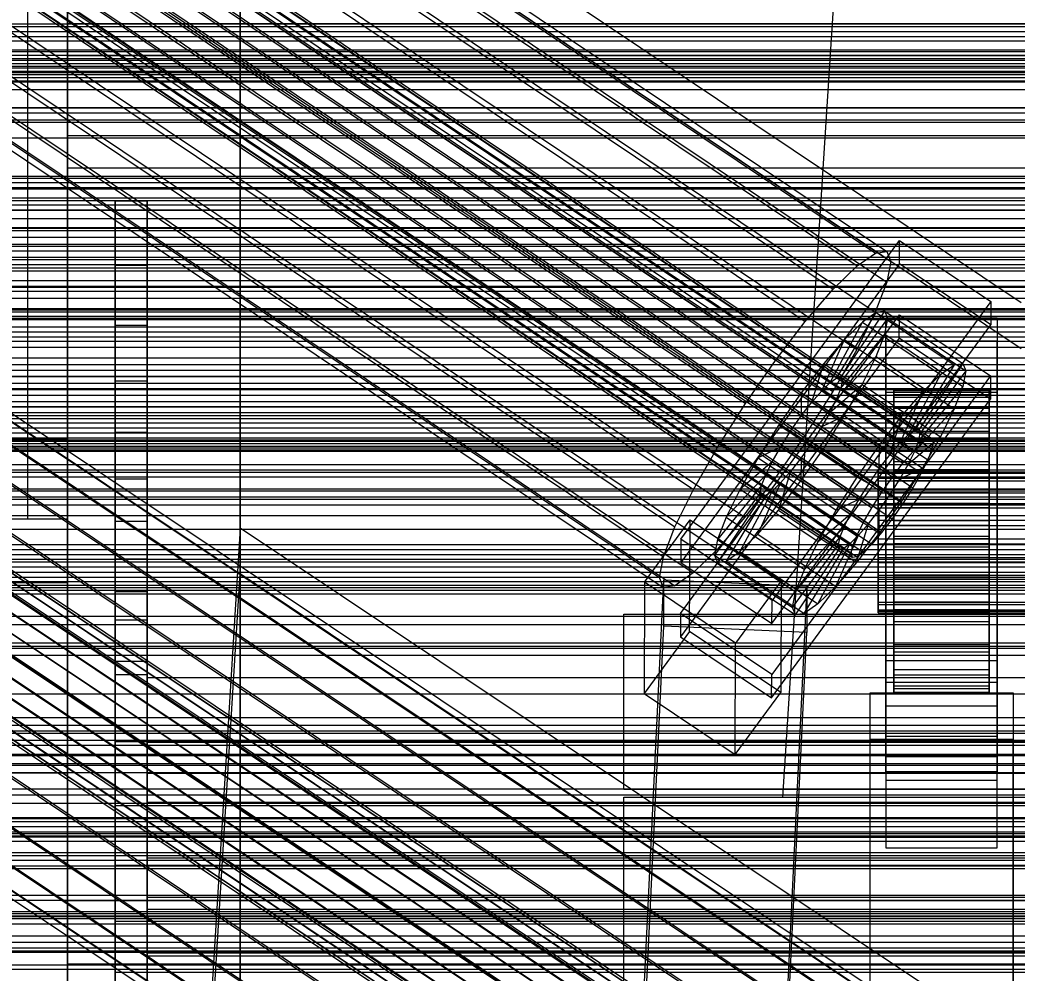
# Model space of a CAD drawing. Header units: millimetres. Extents: x -1970 to 59977, y -65068 to 6837.
# Drawn here: x -256 to -130.5, y -34907.1 to -34787.2 of the extents above; entities that cross this region are included whole.
import ezdxf

# ---------------------------------------------------------------- set-up
doc = ezdxf.new("R2010")
doc.units = ezdxf.units.MM
for name, color, linetype, lineweight in [('COTAS_O', 1, 'Continuous', 0), ('COTAS_P', 1, 'Continuous', 0), ('frontal_C01', 7, 'Continuous', 0), ('frontal_C02', 7, 'Continuous', 0), ('frontal_C03', 7, 'Continuous', 0), ('frontal_C05', 7, 'Continuous', 0), ('frontal_C05-C03', 7, 'Continuous', 0), ('frontal_mezcladora', 7, 'Continuous', 0), ('frontal_secador', 7, 'Continuous', 0)]:
    doc.layers.add(name, color=color, linetype=linetype, lineweight=lineweight)
doc.dimstyles.new('R19_100', dxfattribs={"dimtxt": 250, "dimasz": 150, "dimexe": 150, "dimexo": 80, "dimgap": 100, "dimtad": 1, "dimtih": 1, "dimtoh": 1, "dimdsep": 46, "dimcen": 0.09, "dimadec": 0, "dimazin": 0, "dimtfac": 1, "dimtdec": 4, "dimtofl": 0, "dimtmove": 0, "dimatfit": 3, "dimfxl": 1, "dimtolj": 1, "dimtzin": 0, "dimarcsym": 0})

# ---------------------------------------------------------------- blocks, each defined once
blk = doc.blocks.new('*D37')
at = {"layer": 'COTAS_P', "color": 0, "lineweight": -2, "transparency": 16777216}
for p, q in [((-1750, -35420), (-1750, -34450)), ((2600, -35420), (2600, -34450)), ((-1600, -34600), (2450, -34600))]:
    blk.add_line(p, q, dxfattribs=at)
at = {"layer": 'COTAS_P', "color": 0, "transparency": 16777216}
for points in [[(-1600, -34575), (-1600, -34625), (-1750, -34600)], [(2450, -34575), (2450, -34625), (2600, -34600)]]:
    blk.add_solid(points, dxfattribs=at)
at = {"layer": 'Defpoints', "color": 0, "transparency": 16777216}
for p in [(2600, -34600), (-1750, -35500), (2600, -35500)]:
    blk.add_point(p, dxfattribs=at)
blk = doc.blocks.new('*D42')
at = {"layer": 'COTAS_O', "color": 0, "lineweight": -2, "transparency": 16777216}
for p, q in [((-570, -33700), (200, -33700)), ((50, -34750), (50, -33850)), ((-570, -34900), (200, -34900))]:
    blk.add_line(p, q, dxfattribs=at)
at = {"layer": 'COTAS_O', "color": 0, "transparency": 16777216}
for points in [[(25, -33850), (75, -33850), (50, -33700)], [(25, -34750), (75, -34750), (50, -34900)]]:
    blk.add_solid(points, dxfattribs=at)
at = {"layer": 'Defpoints', "color": 0, "transparency": 16777216}
for p in [(-650, -33700), (50, -33700), (-650, -34900)]:
    blk.add_point(p, dxfattribs=at)
blk = doc.blocks.new('*D43')
at = {"layer": 'COTAS_O', "color": 0, "lineweight": -2, "transparency": 16777216}
for p, q in [((-650, -34820), (-650, -34050)), ((650, -34820), (650, -34050)), ((-500, -34200), (500, -34200))]:
    blk.add_line(p, q, dxfattribs=at)
at = {"layer": 'COTAS_O', "color": 0, "transparency": 16777216}
for points in [[(-500, -34175), (-500, -34225), (-650, -34200)], [(500, -34175), (500, -34225), (650, -34200)]]:
    blk.add_solid(points, dxfattribs=at)
at = {"layer": 'Defpoints', "color": 0, "transparency": 16777216}
for p in [(650, -34200), (-650, -34900), (650, -34900)]:
    blk.add_point(p, dxfattribs=at)

msp = doc.modelspace()

# ---------------------------------------------------------------- linework, layer by layer
at = {"layer": 'frontal_C01'}
for p, q in [((-250, -32681.31), (-250, -35586.788)), ((-250, -35591.549), (-250, -32686.07)), ((-228.298, -34554.454), (-228.298, -34851.15)), ((-228.298, -34856.869), (-228.298, -34560.172)), ((-332.629, -34787.342), (-148.32, -34910.34)), ((-331.181, -34787.227), (-146.872, -34910.225)), ((-330.692, -34788.553), (-146.383, -34911.551)), ((-334.938, -34788.889), (-150.629, -34911.887)), ((-355.53, -34791.077), (-141.731, -34933.755)), ((-355.017, -34791.036), (-141.218, -34933.714)), ((-356.348, -34791.625), (-142.549, -34934.303)), ((-354.844, -34791.506), (-141.045, -34934.184)), ((-337.95, -34791.764), (-153.641, -34914.762)), ((-331.197, -34791.229), (-146.887, -34914.227)), ((-357.415, -34792.644), (-143.617, -34935.322)), ((-355.022, -34792.454), (-141.224, -34935.132)), ((-358.659, -34794.063), (-144.861, -34936.741)), ((-355.541, -34793.816), (-141.742, -34936.494)), ((-146.196, -34938.465), (-359.995, -34795.787)), ((-356.363, -34795.499), (-142.565, -34938.177)), ((-341.461, -34795.771), (-157.152, -34918.769)), ((-332.659, -34795.073), (-148.35, -34918.071)), ((-361.332, -34797.698), (-147.533, -34940.375)), ((-357.434, -34797.389), (-143.635, -34940.066)), ((-362.578, -34799.665), (-148.779, -34942.342)), ((-358.68, -34799.356), (-144.881, -34942.033)), ((-334.981, -34799.823), (-150.672, -34922.821)), ((-160.922, -34923.633), (-345.231, -34800.635)), ((-363.648, -34801.554), (-149.85, -34944.232)), ((-360.017, -34801.266), (-146.218, -34943.944)), ((-364.471, -34803.237), (-150.672, -34945.915)), ((-361.352, -34802.99), (-147.554, -34945.668)), ((-364.989, -34804.599), (-151.191, -34947.277)), ((-362.596, -34804.409), (-148.798, -34947.087)), ((-365.168, -34805.547), (-151.369, -34948.225)), ((-364.995, -34806.017), (-151.196, -34948.695)), ((-364.482, -34805.976), (-150.683, -34948.654)), ((-363.664, -34805.428), (-149.865, -34948.106)), ((-349.002, -34806.027), (-164.693, -34929.025)), ((-338.003, -34805.155), (-153.694, -34928.153)), ((-311.15, -34807.113), (311.15, -34807.113)), ((-311.15, -34807.665), (311.15, -34807.665)), ((-311.15, -34808.289), (311.15, -34808.289)), ((-311.15, -34809.909), (311.15, -34809.909)), ((-341.52, -34810.706), (-157.211, -34933.704)), ((-311.15, -34811.115), (311.15, -34811.115)), ((-352.519, -34811.578), (-168.21, -34934.576)), ((-311.15, -34813.691), (311.15, -34813.691)), ((-345.291, -34816.098), (-160.982, -34939.096)), ((-311.15, -34815.396), (311.15, -34815.396)), ((-355.541, -34816.91), (-171.232, -34939.908)), ((-311.15, -34818.754), (311.15, -34818.754)), ((-349.061, -34820.962), (-164.752, -34943.961)), ((-311.15, -34820.842), (311.15, -34820.842)), ((-357.863, -34821.66), (-173.554, -34944.658)), ((-440, -34823.494), (440, -34823.494)), ((-440, -34823.69), (440, -34823.69)), ((-440, -34823.911), (440, -34823.911)), ((-440, -34824.485), (440, -34824.485)), ((-440, -34824.912), (440, -34824.912)), ((-352.572, -34824.969), (-168.263, -34947.967)), ((311.15, -34824.753), (-311.15, -34824.753)), ((-440, -34825.825), (440, -34825.825)), ((-359.326, -34825.504), (-175.016, -34948.502)), ((-440, -34826.429), (440, -34826.429)), ((-311.15, -34827.082), (311.15, -34827.082)), ((-440, -34827.619), (440, -34827.619)), ((-440, -34828.359), (440, -34828.359)), ((-359.83, -34828.18), (-175.521, -34951.179)), ((-355.584, -34827.844), (-171.275, -34950.842)), ((440, -34829.745), (-440, -34829.745)), ((-359.341, -34829.506), (-175.032, -34952.504)), ((-357.893, -34829.391), (-173.584, -34952.39)), ((-440, -34830.57), (440, -34830.57)), ((-440, -34832.057), (440, -34832.057)), ((-311.15, -34831.278), (311.15, -34831.278)), ((-440, -34832.911), (440, -34832.911)), ((-311.15, -34833.69), (311.15, -34833.69)), ((-440, -34834.398), (440, -34834.398)), ((-440, -34835.223), (440, -34835.223)), ((-440, -34836.609), (440, -34836.609)), ((-440, -34837.349), (440, -34837.349)), ((-440, -34838.539), (440, -34838.539)), ((-311.15, -34837.886), (311.15, -34837.886)), ((-440, -34839.143), (440, -34839.143)), ((-440, -34840.056), (440, -34840.056)), ((-440, -34840.483), (440, -34840.483)), ((-440, -34841.057), (440, -34841.057)), ((-440, -34841.278), (440, -34841.278)), ((-311.15, -34840.215), (311.15, -34840.215)), ((-440, -34841.474), (440, -34841.474)), ((-311.15, -34844.126), (311.15, -34844.126)), ((-311.15, -34846.214), (311.15, -34846.214)), ((-450, -34846.475), (450, -34846.475)), ((-311.15, -34849.572), (311.15, -34849.572)), ((-311.15, -34851.277), (311.15, -34851.277)), ((-228.298, -34851.15), (-250, -35207.289)), ((-130, -34916.749), (-228.298, -34851.15)), ((-228.298, -34851.15), (-228.298, -34856.869)), ((-311.15, -34853.853), (311.15, -34853.853)), ((-311.15, -34855.059), (311.15, -34855.059)), ((-311.15, -34856.679), (311.15, -34856.679)), ((-311.15, -34857.303), (311.15, -34857.303)), ((-250, -35213.008), (-228.298, -34856.869)), ((-228.298, -34856.869), (-130, -34922.468)), ((450, -34858.65), (-450, -34858.65)), ((-311.15, -34857.855), (311.15, -34857.855)), ((450, -34879.814), (-450, -34879.814)), ((-450, -34891.989), (450, -34891.989))]:
    msp.add_line(p, q, dxfattribs=at)
at = {"layer": 'frontal_C02'}
for p, q in [((-250, -32976.99), (-250, -35767.535)), ((-250, -35772.314), (-250, -32981.769)), ((-332.629, -34693.045), (-148.32, -34816.529)), ((-331.181, -34692.848), (-146.872, -34816.332)), ((-330.692, -34694.092), (-146.383, -34817.576)), ((-334.938, -34694.669), (-150.629, -34818.153)), ((-355.53, -34696.687), (-141.731, -34839.928)), ((-355.017, -34696.617), (-141.218, -34839.858)), ((-331.197, -34696.691), (-146.887, -34820.175)), ((-356.348, -34697.262), (-142.549, -34840.503)), ((-355.022, -34697.978), (-141.224, -34841.22)), ((-354.844, -34697.057), (-141.045, -34840.299)), ((-337.95, -34697.609), (-153.641, -34821.093)), ((-357.415, -34698.304), (-143.617, -34841.545)), ((-355.541, -34699.317), (-141.742, -34842.558)), ((-358.659, -34699.741), (-144.861, -34842.982)), ((-332.659, -34700.469), (-148.35, -34823.953)), ((-146.196, -34844.717), (-359.995, -34701.476)), ((-356.363, -34700.982), (-142.565, -34844.223)), ((-341.461, -34701.666), (-157.152, -34825.149)), ((-357.434, -34702.86), (-143.635, -34846.101)), ((-361.332, -34703.39), (-147.533, -34846.631)), ((-362.578, -34705.352), (-148.779, -34848.594)), ((-358.68, -34704.822), (-144.881, -34848.064)), ((-334.981, -34705.168), (-150.672, -34828.652)), ((-360.017, -34706.736), (-146.218, -34849.978)), ((-160.922, -34830.045), (-345.231, -34706.561)), ((-363.648, -34707.23), (-149.85, -34850.472)), ((-364.471, -34708.895), (-150.672, -34852.137)), ((-361.352, -34708.471), (-147.554, -34851.713)), ((-364.989, -34710.234), (-151.191, -34853.475)), ((-362.596, -34709.908), (-148.798, -34853.15)), ((-338.003, -34710.467), (-153.694, -34833.951)), ((-365.168, -34711.155), (-151.369, -34854.396)), ((-364.995, -34711.595), (-151.196, -34854.837)), ((-364.482, -34711.526), (-150.683, -34854.767)), ((-363.664, -34710.95), (-149.865, -34854.192)), ((-349.002, -34711.963), (-164.693, -34835.447)), ((-341.52, -34716.007), (-157.211, -34839.491)), ((-352.519, -34717.502), (-168.21, -34840.986)), ((-345.291, -34721.408), (-160.982, -34844.892)), ((-355.541, -34722.802), (-171.232, -34846.286)), ((-349.061, -34726.304), (-164.752, -34849.788)), ((-357.863, -34727.501), (-173.554, -34850.985)), ((-352.572, -34730.36), (-168.263, -34853.844)), ((-359.326, -34731.279), (-175.016, -34854.762)), ((-355.584, -34733.3), (-171.275, -34856.784)), ((-359.83, -34733.878), (-175.521, -34857.362)), ((-359.341, -34735.121), (-175.032, -34858.605)), ((-357.893, -34734.924), (-173.584, -34858.408)), ((-130, -34822.796), (-228.298, -34756.938)), ((-228.298, -34756.938), (-228.298, -35041.759)), ((-228.298, -35047.5), (-228.298, -34762.679)), ((-228.298, -34762.679), (-130, -34828.537)), ((430, -34793.253), (-430, -34793.253)), ((430, -34798.253), (-430, -34798.253)), ((-172.809, -34852.557), (-145.277, -34814.964)), ((-145.289, -34817.887), (-145.277, -34814.964)), ((-145.277, -34814.964), (-133.809, -34822.648)), ((-150.629, -34818.153), (-148.32, -34816.529)), ((-148.32, -34816.529), (-146.872, -34816.332)), ((-146.872, -34816.332), (-146.383, -34817.576)), ((-145.289, -34817.887), (-172.821, -34855.48)), ((-153.641, -34821.093), (-150.629, -34818.153)), ((-146.383, -34817.576), (-146.887, -34820.175)), ((-133.821, -34825.57), (-145.289, -34817.887)), ((-157.152, -34825.149), (-153.641, -34821.093)), ((-146.887, -34820.175), (-148.35, -34823.953)), ((-133.809, -34822.648), (-161.341, -34860.241)), ((-133.809, -34822.648), (-133.821, -34825.57)), ((-172.847, -34861.91), (-145.315, -34824.317)), ((-153.199, -34832.245), (-148.226, -34824.001)), ((-152.686, -34832.175), (-147.143, -34823.853)), ((-152.513, -34832.615), (-146.777, -34824.783)), ((-148.35, -34823.953), (-150.672, -34828.652)), ((-148.226, -34824.001), (-149.953, -34825.215)), ((-147.143, -34823.853), (-148.226, -34824.001)), ((-148.226, -34824.001), (-138.396, -34830.586)), ((-147.155, -34826.728), (-146.777, -34824.783)), ((-147.143, -34823.853), (-137.313, -34830.439)), ((-146.777, -34824.783), (-147.143, -34823.853)), ((-147, -34827.617), (-147, -34824.694)), ((-147, -34824.694), (-133, -34824.694)), ((-147, -34870.599), (-147, -34824.694)), ((-146.777, -34824.783), (-136.948, -34831.369)), ((-145.327, -34827.24), (-145.315, -34824.317)), ((-145.315, -34824.317), (-133.847, -34832)), ((-133, -34824.694), (-133, -34827.617)), ((-133, -34824.694), (-133, -34870.599)), ((-161.353, -34863.163), (-133.821, -34825.57)), ((-160.922, -34830.045), (-157.152, -34825.149)), ((-154.017, -34832.82), (-149.953, -34825.215)), ((-149.953, -34825.215), (-152.207, -34827.415)), ((-149.953, -34825.215), (-140.123, -34831.801)), ((-145.327, -34827.24), (-172.859, -34864.832)), ((-155.085, -34833.862), (-152.207, -34827.415)), ((-152.207, -34827.415), (-154.833, -34830.449)), ((-152.692, -34833.536), (-147.155, -34826.728)), ((-152.207, -34827.415), (-142.377, -34834)), ((-148.249, -34829.554), (-147.155, -34826.728)), ((-147.155, -34826.728), (-137.325, -34833.314)), ((-133.859, -34834.923), (-145.327, -34827.24)), ((-150.672, -34828.652), (-153.694, -34833.951)), ((-133, -34827.617), (-147, -34827.617)), ((-147, -34827.617), (-147, -34873.521)), ((-133, -34873.521), (-133, -34827.617)), ((-153.21, -34834.875), (-148.249, -34829.554)), ((-149.985, -34833.068), (-148.249, -34829.554)), ((-148.249, -34829.554), (-138.419, -34836.139)), ((-164.693, -34835.447), (-160.922, -34830.045)), ((-154.833, -34830.449), (-157.653, -34834.111)), ((-156.329, -34835.299), (-154.833, -34830.449)), ((-154.833, -34830.449), (-145.003, -34837.035)), ((-138.396, -34830.586), (-143.369, -34838.83)), ((-137.313, -34830.439), (-142.856, -34838.761)), ((-140.123, -34831.801), (-138.396, -34830.586)), ((-138.396, -34830.586), (-137.313, -34830.439)), ((-137.313, -34830.439), (-136.948, -34831.369)), ((-133.847, -34832), (-161.379, -34869.593)), ((-154.017, -34832.82), (-153.199, -34832.245)), ((-153.199, -34832.245), (-152.686, -34832.175)), ((-143.369, -34838.83), (-153.199, -34832.245)), ((-142.856, -34838.761), (-152.686, -34832.175)), ((-152.686, -34832.175), (-152.513, -34832.615)), ((-140.123, -34831.801), (-144.188, -34839.406)), ((-136.948, -34831.369), (-142.683, -34839.201)), ((-142.377, -34834), (-140.123, -34831.801)), ((-136.948, -34831.369), (-137.325, -34833.314)), ((-133.847, -34832), (-133.859, -34834.923)), ((-155.085, -34833.862), (-154.017, -34832.82)), ((-154.033, -34836.54), (-149.985, -34833.068)), ((-144.188, -34839.406), (-154.017, -34832.82)), ((-152.692, -34833.536), (-153.21, -34834.875)), ((-152.513, -34832.615), (-152.692, -34833.536)), ((-142.862, -34840.122), (-152.692, -34833.536)), ((-142.683, -34839.201), (-152.513, -34832.615)), ((-152.246, -34837.033), (-149.985, -34833.068)), ((-149.985, -34833.068), (-140.156, -34839.654)), ((-137.325, -34833.314), (-142.862, -34840.122)), ((-137.325, -34833.314), (-138.419, -34836.139)), ((-161.391, -34872.516), (-133.859, -34834.923)), ((-157.653, -34834.111), (-160.474, -34838.152)), ((-157.653, -34834.111), (-157.665, -34837.034)), ((-147.823, -34840.697), (-157.653, -34834.111)), ((-153.694, -34833.951), (-157.211, -34839.491)), ((-156.329, -34835.299), (-155.085, -34833.862)), ((-145.255, -34840.448), (-155.085, -34833.862)), ((-153.21, -34834.875), (-154.033, -34836.54)), ((-143.38, -34841.461), (-153.21, -34834.875)), ((-147, -34836.97), (-147, -34834.047)), ((-147, -34834.047), (-133, -34834.047)), ((-147, -34879.951), (-147, -34834.047)), ((-146, -34843.833), (-146, -34833.839)), ((-146, -34833.839), (-146, -34834.315)), ((-146, -34833.839), (-134, -34833.839)), ((-146, -34834.657), (-146, -34833.839)), ((-146, -34844.059), (-146, -34834.315)), ((-146, -34834.315), (-146, -34836.053)), ((-146, -34834.315), (-134, -34834.315)), ((-146, -34844.221), (-146, -34834.657)), ((-146, -34834.657), (-134, -34834.657)), ((-146, -34836.714), (-146, -34834.657)), ((-142.377, -34834), (-145.255, -34840.448)), ((-145.003, -34837.035), (-142.377, -34834)), ((-134, -34834.315), (-134, -34833.839)), ((-134, -34833.839), (-134, -34843.833)), ((-134, -34833.839), (-134, -34834.657)), ((-134, -34836.053), (-134, -34834.315)), ((-134, -34834.315), (-134, -34844.059)), ((-134, -34834.657), (-134, -34844.221)), ((-134, -34834.657), (-134, -34836.714)), ((-133, -34834.047), (-133, -34836.97)), ((-133, -34834.047), (-133, -34879.951)), ((-168.21, -34840.986), (-164.693, -34835.447)), ((-157.665, -34837.034), (-156.329, -34835.299)), ((-146.499, -34841.885), (-156.329, -34835.299)), ((-146, -34844.882), (-146, -34836.053)), ((-146, -34836.053), (-146, -34838.933)), ((-146, -34836.053), (-134, -34836.053)), ((-138.419, -34836.139), (-143.38, -34841.461)), ((-138.419, -34836.139), (-140.156, -34839.654)), ((-134, -34838.933), (-134, -34836.053)), ((-134, -34836.053), (-134, -34844.882)), ((-159.001, -34838.948), (-157.665, -34837.034)), ((-157.665, -34837.034), (-147.835, -34843.619)), ((-154.033, -34836.54), (-155.103, -34838.418)), ((-155.103, -34838.418), (-152.246, -34837.033)), ((-154.877, -34841.176), (-152.246, -34837.033)), ((-144.203, -34843.126), (-154.033, -34836.54)), ((-152.246, -34837.033), (-142.416, -34843.619)), ((-147.823, -34840.697), (-145.003, -34837.035)), ((-133, -34836.97), (-147, -34836.97)), ((-147, -34836.97), (-147, -34882.874)), ((-145.003, -34837.035), (-146.499, -34841.885)), ((-146, -34845.195), (-146, -34836.714)), ((-146, -34836.714), (-134, -34836.714)), ((-146, -34839.868), (-146, -34836.714)), ((-134, -34836.714), (-134, -34845.195)), ((-134, -34836.714), (-134, -34839.868)), ((-133, -34882.874), (-133, -34836.97)), ((-160.474, -34838.152), (-163.105, -34842.295)), ((-159.001, -34838.948), (-160.474, -34838.152)), ((-160.474, -34838.152), (-150.644, -34844.737)), ((-155.103, -34838.418), (-156.35, -34840.38)), ((-145.274, -34845.003), (-155.103, -34838.418)), ((-142.856, -34838.761), (-143.369, -34838.83)), ((-142.683, -34839.201), (-142.856, -34838.761)), ((-157.211, -34839.491), (-160.982, -34844.892)), ((-160.247, -34840.91), (-159.001, -34838.948)), ((-149.171, -34845.533), (-159.001, -34838.948)), ((-146, -34846.246), (-146, -34838.933)), ((-146, -34838.933), (-146, -34842.761)), ((-146, -34838.933), (-134, -34838.933)), ((-146, -34846.689), (-146, -34839.868)), ((-146, -34839.868), (-134, -34839.868)), ((-146, -34843.906), (-146, -34839.868)), ((-144.188, -34839.406), (-145.255, -34840.448)), ((-140.156, -34839.654), (-144.203, -34843.126)), ((-143.369, -34838.83), (-144.188, -34839.406)), ((-142.862, -34840.122), (-142.683, -34839.201)), ((-142.549, -34840.503), (-141.731, -34839.928)), ((-140.156, -34839.654), (-142.416, -34843.619)), ((-141.731, -34839.928), (-141.218, -34839.858)), ((-141.218, -34839.858), (-141.045, -34840.299)), ((-134, -34842.761), (-134, -34838.933)), ((-134, -34838.933), (-134, -34846.246)), ((-134, -34839.868), (-134, -34846.689)), ((-134, -34839.868), (-134, -34843.906)), ((-171.232, -34846.286), (-168.21, -34840.986)), ((-160.247, -34840.91), (-163.105, -34842.295)), ((-161.318, -34842.788), (-160.247, -34840.91)), ((-150.417, -34847.496), (-160.247, -34840.91)), ((-157.698, -34845.217), (-154.877, -34841.176)), ((-156.35, -34840.38), (-157.686, -34842.294)), ((-156.35, -34840.38), (-154.877, -34841.176)), ((-146.52, -34846.966), (-156.35, -34840.38)), ((-154.877, -34841.176), (-145.047, -34847.762)), ((-150.644, -34844.737), (-147.823, -34840.697)), ((-147.835, -34843.619), (-147.823, -34840.697)), ((-145.255, -34840.448), (-146.499, -34841.885)), ((-143.617, -34841.545), (-142.549, -34840.503)), ((-143.38, -34841.461), (-142.862, -34840.122)), ((-141.224, -34841.22), (-141.742, -34842.558)), ((-141.045, -34840.299), (-141.224, -34841.22)), ((-163.105, -34842.295), (-165.365, -34846.26)), ((-163.105, -34842.295), (-153.275, -34848.881)), ((-157.686, -34842.294), (-159.022, -34844.029)), ((-157.686, -34842.294), (-157.698, -34845.217)), ((-147.856, -34848.88), (-157.686, -34842.294)), ((-146.499, -34841.885), (-147.835, -34843.619)), ((-144.861, -34842.982), (-143.617, -34841.545)), ((-144.203, -34843.126), (-143.38, -34841.461)), ((-141.742, -34842.558), (-142.565, -34844.223)), ((-161.318, -34842.788), (-165.365, -34846.26)), ((-162.14, -34844.453), (-161.318, -34842.788)), ((-151.488, -34849.374), (-161.318, -34842.788)), ((-147.835, -34843.619), (-149.171, -34845.533)), ((-146.196, -34844.717), (-144.861, -34842.982)), ((-146, -34848.059), (-146, -34842.761)), ((-146, -34842.761), (-146, -34847.275)), ((-146, -34842.761), (-134, -34842.761)), ((-145.274, -34845.003), (-144.203, -34843.126)), ((-142.416, -34843.619), (-145.274, -34845.003)), ((-142.416, -34843.619), (-145.047, -34847.762)), ((-134, -34847.275), (-134, -34842.761)), ((-134, -34842.761), (-134, -34848.059)), ((-162.14, -34844.453), (-167.102, -34849.774)), ((-160.982, -34844.892), (-164.752, -34849.788)), ((-162.659, -34845.792), (-162.14, -34844.453)), ((-152.311, -34851.039), (-162.14, -34844.453)), ((-159.022, -34844.029), (-160.518, -34848.879)), ((-159.022, -34844.029), (-160.266, -34845.466)), ((-149.192, -34850.615), (-159.022, -34844.029)), ((-153.275, -34848.881), (-150.644, -34844.737)), ((-150.644, -34844.737), (-149.171, -34845.533)), ((-148, -34844.221), (-148, -34843.833)), ((-148, -34843.833), (-148, -34844.059)), ((-148, -34843.833), (148, -34843.833)), ((-148, -34844.059), (-148, -34844.882)), ((-148, -34844.059), (148, -34844.059)), ((-148, -34845.195), (-148, -34844.221)), ((-148, -34844.221), (148, -34844.221)), ((-148, -34844.882), (-148, -34846.246)), ((-148, -34844.882), (148, -34844.882)), ((-147.533, -34846.631), (-146.196, -34844.717)), ((-146.52, -34846.966), (-145.274, -34845.003)), ((-146, -34844.059), (-146, -34843.833)), ((-134, -34843.833), (-146, -34843.833)), ((-146, -34843.833), (-146, -34844.221)), ((-146, -34848.602), (-146, -34843.906)), ((-146, -34843.906), (-134, -34843.906)), ((-146, -34848.552), (-146, -34843.906)), ((-146, -34844.882), (-146, -34844.059)), ((-134, -34844.059), (-146, -34844.059)), ((-134, -34844.221), (-146, -34844.221)), ((-146, -34844.221), (-146, -34845.195)), ((-146, -34846.246), (-146, -34844.882)), ((-134, -34844.882), (-146, -34844.882)), ((-142.565, -34844.223), (-143.635, -34846.101)), ((-134, -34843.833), (-134, -34844.059)), ((-134, -34844.221), (-134, -34843.833)), ((-134, -34843.906), (-134, -34848.602)), ((-134, -34843.906), (-134, -34848.552)), ((-134, -34844.059), (-134, -34844.882)), ((-134, -34845.195), (-134, -34844.221)), ((-134, -34844.882), (-134, -34846.246)), ((-173.554, -34850.985), (-171.232, -34846.286)), ((-162.659, -34845.792), (-168.196, -34852.6)), ((-165.365, -34846.26), (-167.102, -34849.774)), ((-165.365, -34846.26), (-155.535, -34852.845)), ((-160.266, -34845.466), (-163.144, -34851.913)), ((-162.837, -34846.713), (-162.659, -34845.792)), ((-152.829, -34852.378), (-162.659, -34845.792)), ((-160.266, -34845.466), (-161.333, -34846.508)), ((-160.518, -34848.879), (-157.698, -34845.217)), ((-150.436, -34852.052), (-160.266, -34845.466)), ((-157.698, -34845.217), (-147.868, -34851.803)), ((-149.171, -34845.533), (-150.417, -34847.496)), ((-148, -34846.689), (-148, -34845.195)), ((-148, -34845.195), (148, -34845.195)), ((-148, -34846.246), (-148, -34848.059)), ((-148, -34846.246), (148, -34846.246)), ((-134, -34845.195), (-146, -34845.195)), ((-146, -34845.195), (-146, -34846.689)), ((-146, -34848.059), (-146, -34846.246)), ((-134, -34846.246), (-146, -34846.246)), ((-143.635, -34846.101), (-144.881, -34848.064)), ((-134, -34846.689), (-134, -34845.195)), ((-134, -34846.246), (-134, -34848.059)), ((-162.837, -34846.713), (-168.573, -34854.545)), ((-162.664, -34847.153), (-168.208, -34855.475)), ((-162.151, -34847.084), (-167.125, -34855.327)), ((-161.333, -34846.508), (-165.397, -34854.113)), ((-162.664, -34847.153), (-162.837, -34846.713)), ((-153.008, -34853.299), (-162.837, -34846.713)), ((-162.151, -34847.084), (-162.664, -34847.153)), ((-152.835, -34853.739), (-162.664, -34847.153)), ((-161.333, -34846.508), (-162.151, -34847.084)), ((-152.321, -34853.669), (-162.151, -34847.084)), ((-151.503, -34853.094), (-161.333, -34846.508)), ((-153.275, -34848.881), (-150.417, -34847.496)), ((-150.417, -34847.496), (-151.488, -34849.374)), ((-148.779, -34848.594), (-147.533, -34846.631)), ((-148, -34848.602), (-148, -34846.689)), ((-148, -34846.689), (148, -34846.689)), ((-147.856, -34848.88), (-146.52, -34846.966)), ((-145.047, -34847.762), (-146.52, -34846.966)), ((-134, -34846.689), (-146, -34846.689)), ((-146, -34846.689), (-146, -34848.602)), ((-146, -34847.275), (-146, -34850.197)), ((-134, -34847.275), (-146, -34847.275)), ((-146, -34847.275), (-146, -34852.167)), ((-134, -34848.602), (-134, -34846.689)), ((-134, -34850.197), (-134, -34847.275)), ((-134, -34852.167), (-134, -34847.275)), ((430, -34848.253), (-430, -34848.253)), ((-149.85, -34850.472), (-148.779, -34848.594)), ((-148, -34848.059), (-148, -34850.197)), ((-148, -34848.059), (148, -34848.059)), ((-148, -34850.802), (-148, -34848.602)), ((-148, -34848.602), (148, -34848.602)), ((-145.047, -34847.762), (-147.868, -34851.803)), ((-144.881, -34848.064), (-146.218, -34849.978)), ((-146, -34850.197), (-146, -34848.059)), ((-134, -34848.059), (-146, -34848.059)), ((-146, -34850.802), (-146, -34848.552)), ((-146, -34848.552), (-134, -34848.552)), ((-146, -34853.489), (-146, -34848.552)), ((-134, -34848.602), (-146, -34848.602)), ((-146, -34848.602), (-146, -34850.802)), ((-134, -34848.059), (-134, -34850.197)), ((-134, -34848.552), (-134, -34850.802)), ((-134, -34848.552), (-134, -34853.489)), ((-134, -34850.802), (-134, -34848.602)), ((-164.752, -34849.788), (-168.263, -34853.844)), ((-167.102, -34849.774), (-168.196, -34852.6)), ((-167.102, -34849.774), (-157.272, -34856.36)), ((-163.144, -34851.913), (-160.518, -34848.879)), ((-160.518, -34848.879), (-150.688, -34855.465)), ((-155.535, -34852.845), (-153.275, -34848.881)), ((-155.535, -34852.845), (-151.488, -34849.374)), ((-151.488, -34849.374), (-152.311, -34851.039)), ((-149.192, -34850.615), (-147.856, -34848.88)), ((-147.868, -34851.803), (-147.856, -34848.88)), ((-146.218, -34849.978), (-147.554, -34851.713)), ((-177.394, -34857.946), (-171.658, -34850.114)), ((-175.016, -34854.762), (-173.554, -34850.985)), ((-171.715, -34864.143), (-171.658, -34850.114)), ((-171.658, -34850.114), (-160.19, -34857.798)), ((-157.272, -34856.36), (-152.311, -34851.039)), ((-152.311, -34851.039), (-152.829, -34852.378)), ((-150.688, -34855.465), (-149.192, -34850.615)), ((-150.672, -34852.137), (-149.85, -34850.472)), ((-150.436, -34852.052), (-149.192, -34850.615)), ((-148, -34850.197), (-148, -34852.515)), ((148, -34850.197), (-148, -34850.197)), ((-148, -34853.141), (-148, -34850.802)), ((-148, -34850.802), (148, -34850.802)), ((-146, -34850.197), (-134, -34850.197)), ((-146, -34852.515), (-146, -34850.197)), ((-134, -34850.802), (-146, -34850.802)), ((-146, -34850.802), (-146, -34853.141)), ((-134, -34850.197), (-134, -34852.515)), ((-134, -34853.141), (-134, -34850.802)), ((-172.809, -34852.557), (-172.821, -34855.48)), ((-161.341, -34860.241), (-172.809, -34852.557)), ((-168.196, -34852.6), (-168.573, -34854.545)), ((-168.196, -34852.6), (-158.366, -34859.186)), ((-165.397, -34854.113), (-163.144, -34851.913)), ((-163.144, -34851.913), (-153.314, -34858.499)), ((-158.366, -34859.186), (-152.829, -34852.378)), ((-153.314, -34858.499), (-150.436, -34852.052)), ((-152.829, -34852.378), (-153.008, -34853.299)), ((-151.503, -34853.094), (-150.436, -34852.052)), ((-151.191, -34853.475), (-150.672, -34852.137)), ((-147.868, -34851.803), (-150.688, -34855.465)), ((-147.554, -34851.713), (-148.798, -34853.15)), ((-148, -34852.515), (-148, -34854.853)), ((-148, -34852.515), (148, -34852.515)), ((-146, -34852.515), (-146, -34852.167)), ((-146, -34852.167), (-146, -34857.104)), ((-146, -34852.167), (-134, -34852.167)), ((-146, -34854.853), (-146, -34852.515)), ((-134, -34852.515), (-146, -34852.515)), ((-134, -34857.104), (-134, -34852.167)), ((-134, -34852.167), (-134, -34852.515)), ((-134, -34852.515), (-134, -34854.853)), ((430, -34853.253), (-430, -34853.253)), ((-168.263, -34853.844), (-171.275, -34856.784)), ((-158.743, -34861.13), (-153.008, -34853.299)), ((-158.378, -34862.061), (-152.835, -34853.739)), ((-157.295, -34861.913), (-152.321, -34853.669)), ((-157.272, -34856.36), (-155.535, -34852.845)), ((-155.567, -34860.699), (-151.503, -34853.094)), ((-153.008, -34853.299), (-152.835, -34853.739)), ((-152.835, -34853.739), (-152.321, -34853.669)), ((-152.321, -34853.669), (-151.503, -34853.094)), ((-151.369, -34854.396), (-151.191, -34853.475)), ((-148.798, -34853.15), (-149.865, -34854.192)), ((-148, -34855.458), (-148, -34853.141)), ((-148, -34853.141), (148, -34853.141)), ((-146, -34853.141), (-146, -34853.489)), ((-134, -34853.141), (-146, -34853.141)), ((-146, -34853.141), (-146, -34855.458)), ((-146, -34853.489), (-134, -34853.489)), ((-146, -34858.381), (-146, -34853.489)), ((-134, -34853.489), (-134, -34853.141)), ((-134, -34855.458), (-134, -34853.141)), ((-134, -34853.489), (-134, -34858.381)), ((-175.521, -34857.362), (-175.016, -34854.762)), ((-168.573, -34854.545), (-168.208, -34855.475)), ((-168.573, -34854.545), (-158.743, -34861.13)), ((-167.125, -34855.327), (-165.397, -34854.113)), ((-165.397, -34854.113), (-155.567, -34860.699)), ((-151.196, -34854.837), (-151.369, -34854.396)), ((-150.683, -34854.767), (-151.196, -34854.837)), ((-149.865, -34854.192), (-150.683, -34854.767)), ((-148, -34854.853), (-148, -34857.054)), ((-148, -34854.853), (148, -34854.853)), ((-146, -34857.054), (-146, -34854.853)), ((-146, -34854.853), (-146, -34857.104)), ((-134, -34854.853), (-146, -34854.853)), ((-134, -34857.104), (-134, -34854.853)), ((-134, -34854.853), (-134, -34857.054)), ((-172.821, -34855.48), (-161.353, -34863.163)), ((-168.208, -34855.475), (-167.125, -34855.327)), ((-168.208, -34855.475), (-158.378, -34862.061)), ((-167.125, -34855.327), (-157.295, -34861.913)), ((-158.366, -34859.186), (-157.272, -34856.36)), ((-150.688, -34855.465), (-153.314, -34858.499)), ((-148, -34857.596), (-148, -34855.458)), ((-148, -34855.458), (148, -34855.458)), ((-146, -34855.458), (-146, -34858.381)), ((-134, -34855.458), (-146, -34855.458)), ((-146, -34855.458), (-146, -34857.596)), ((-134, -34858.381), (-134, -34855.458)), ((-134, -34857.596), (-134, -34855.458)), ((-175.032, -34858.605), (-175.521, -34857.362)), ((-171.275, -34856.784), (-173.584, -34858.408)), ((-148, -34857.054), (-148, -34858.966)), ((-148, -34857.054), (148, -34857.054)), ((-148, -34859.409), (-148, -34857.596)), ((-148, -34857.596), (148, -34857.596)), ((-146, -34858.966), (-146, -34857.054)), ((-146, -34857.054), (-146, -34861.75)), ((-134, -34857.054), (-146, -34857.054)), ((-146, -34857.104), (-146, -34861.75)), ((-146, -34857.104), (-134, -34857.104)), ((-146, -34857.596), (-146, -34862.894)), ((-134, -34857.596), (-146, -34857.596)), ((-146, -34857.596), (-146, -34859.409)), ((-134, -34861.75), (-134, -34857.054)), ((-134, -34857.054), (-134, -34858.966)), ((-134, -34861.75), (-134, -34857.104)), ((-134, -34862.894), (-134, -34857.596)), ((-134, -34859.409), (-134, -34857.596)), ((-177.811, -34917.027), (-174.943, -34857.65)), ((-177.394, -34857.946), (-177.451, -34871.975)), ((-165.926, -34865.629), (-177.394, -34857.946)), ((-173.584, -34858.408), (-175.032, -34858.605)), ((-174.943, -34863.496), (-174.943, -34857.65)), ((-174.943, -34857.65), (-156.962, -34858.444)), ((-160.19, -34857.798), (-165.926, -34865.629)), ((-160.19, -34857.798), (-160.247, -34871.826)), ((-156.962, -34858.444), (-159.83, -34917.821)), ((-156.962, -34858.444), (-156.962, -34864.291)), ((-153.314, -34858.499), (-155.567, -34860.699)), ((-146, -34858.381), (-134, -34858.381)), ((-146, -34862.894), (-146, -34858.381)), ((-134, -34858.381), (-134, -34862.894)), ((-158.743, -34861.13), (-158.366, -34859.186)), ((-148, -34858.966), (-148, -34860.461)), ((-148, -34858.966), (148, -34858.966)), ((-148, -34860.774), (-148, -34859.409)), ((-148, -34859.409), (148, -34859.409)), ((-146, -34860.461), (-146, -34858.966)), ((-146, -34858.966), (-146, -34865.787)), ((-134, -34858.966), (-146, -34858.966)), ((-146, -34859.409), (-146, -34866.722)), ((-134, -34859.409), (-146, -34859.409)), ((-146, -34859.409), (-146, -34860.774)), ((-134, -34865.787), (-134, -34858.966)), ((-134, -34858.966), (-134, -34860.461)), ((-134, -34866.722), (-134, -34859.409)), ((-134, -34860.774), (-134, -34859.409)), ((-161.353, -34863.163), (-161.341, -34860.241)), ((-158.378, -34862.061), (-158.743, -34861.13)), ((-155.567, -34860.699), (-157.295, -34861.913)), ((-148, -34860.461), (-148, -34861.435)), ((-148, -34860.461), (148, -34860.461)), ((-148, -34861.597), (-148, -34860.774)), ((-148, -34860.774), (148, -34860.774)), ((-146, -34861.435), (-146, -34860.461)), ((-146, -34860.461), (-146, -34868.942)), ((-134, -34860.461), (-146, -34860.461)), ((-146, -34860.774), (-146, -34869.603)), ((-134, -34860.774), (-146, -34860.774)), ((-146, -34860.774), (-146, -34861.597)), ((-134, -34868.942), (-134, -34860.461)), ((-134, -34860.461), (-134, -34861.435)), ((-134, -34869.603), (-134, -34860.774)), ((-134, -34861.597), (-134, -34860.774)), ((-172.847, -34861.91), (-172.859, -34864.832)), ((-161.379, -34869.593), (-172.847, -34861.91)), ((-157.295, -34861.913), (-158.378, -34862.061)), ((-148, -34861.435), (-148, -34861.822)), ((-148, -34861.435), (148, -34861.435)), ((-148, -34861.822), (-148, -34861.597)), ((-148, -34861.597), (148, -34861.597)), ((-148, -34861.822), (148, -34861.822)), ((-146, -34861.822), (-146, -34861.435)), ((-146, -34861.435), (-146, -34870.998)), ((-134, -34861.435), (-146, -34861.435)), ((-146, -34861.597), (-146, -34871.34)), ((-134, -34861.597), (-146, -34861.597)), ((-146, -34861.597), (-146, -34861.822)), ((-146, -34861.75), (-146, -34865.787)), ((-146, -34861.75), (-134, -34861.75)), ((-146, -34861.822), (-146, -34871.816)), ((-134, -34861.822), (-146, -34861.822)), ((-134, -34870.998), (-134, -34861.435)), ((-134, -34861.435), (-134, -34861.822)), ((-134, -34871.34), (-134, -34861.597)), ((-134, -34861.822), (-134, -34861.597)), ((-134, -34865.787), (-134, -34861.75)), ((-134, -34871.816), (-134, -34861.822)), ((-177.811, -34922.873), (-174.943, -34863.496)), ((-156.962, -34864.291), (-174.943, -34863.496)), ((-146, -34862.894), (-134, -34862.894)), ((-146, -34866.722), (-146, -34862.894)), ((-134, -34862.894), (-134, -34866.722)), ((-171.715, -34864.143), (-177.451, -34871.975)), ((-172.859, -34864.832), (-161.391, -34872.516)), ((-160.247, -34871.826), (-171.715, -34864.143)), ((-159.83, -34923.667), (-156.962, -34864.291)), ((-165.983, -34879.658), (-165.926, -34865.629)), ((-146, -34865.787), (-146, -34868.942)), ((-146, -34865.787), (-134, -34865.787)), ((-134, -34868.942), (-134, -34865.787)), ((-146, -34866.722), (-134, -34866.722)), ((-146, -34869.603), (-146, -34866.722)), ((-134, -34866.722), (-134, -34869.603)), ((-147, -34881.838), (-147, -34867.809)), ((-147, -34867.809), (-133, -34867.809)), ((-147, -34877.373), (-147, -34867.809)), ((-133, -34867.809), (-133, -34881.838)), ((-133, -34867.809), (-133, -34877.373)), ((-161.391, -34872.516), (-161.379, -34869.593)), ((-146, -34868.942), (-146, -34870.998)), ((-146, -34868.942), (-134, -34868.942)), ((-146, -34869.603), (-134, -34869.603)), ((-146, -34871.34), (-146, -34869.603)), ((-134, -34870.998), (-134, -34868.942)), ((-134, -34869.603), (-134, -34871.34)), ((-133, -34870.599), (-147, -34870.599)), ((-147, -34870.599), (-147, -34873.521)), ((-146, -34870.998), (-146, -34871.816)), ((-146, -34870.998), (-134, -34870.998)), ((-146, -34871.34), (-134, -34871.34)), ((-146, -34871.816), (-146, -34871.34)), ((-134, -34871.816), (-134, -34870.998)), ((-134, -34871.34), (-134, -34871.816)), ((-133, -34873.521), (-133, -34870.599)), ((-177.451, -34871.975), (-165.983, -34879.658)), ((-165.983, -34879.658), (-160.247, -34871.826)), ((-149, -34877.746), (-149, -34871.901)), ((-149, -34871.901), (-131, -34871.901)), ((-149, -34917.422), (-149, -34871.901)), ((-146, -34871.816), (-134, -34871.816)), ((-131, -34871.901), (-131, -34877.746)), ((-131, -34871.901), (-131, -34917.422)), ((-147, -34873.521), (-133, -34873.521)), ((-133, -34877.373), (-147, -34877.373)), ((-147, -34877.373), (-147, -34891.401)), ((-133, -34891.401), (-133, -34877.373)), ((-131, -34877.746), (-149, -34877.746)), ((-149, -34923.268), (-149, -34877.746)), ((-131, -34923.268), (-131, -34877.746)), ((-133, -34879.951), (-147, -34879.951)), ((-147, -34879.951), (-147, -34882.874)), ((-133, -34882.874), (-133, -34879.951)), ((-133, -34881.838), (-147, -34881.838)), ((-147, -34881.838), (-147, -34891.401)), ((-133, -34891.401), (-133, -34881.838)), ((-147, -34882.874), (-133, -34882.874)), ((-147, -34891.401), (-133, -34891.401))]:
    msp.add_line(p, q, dxfattribs=at)
at = {"layer": 'frontal_C03'}
for p, q in [((-1268, -34787.685), (1268, -34787.685)), ((1250, -34788.042), (-1250, -34788.042)), ((-1268, -34789.273), (1268, -34789.273)), ((-1268, -34789.823), (1268, -34789.823)), ((1250, -34788.695), (-1250, -34788.695)), ((1250, -34791.003), (-1250, -34791.003)), ((-1268, -34791.186), (1268, -34791.186)), ((-1268, -34791.635), (1268, -34791.635)), ((-1250, -34792.06), (1250, -34792.06)), ((-1250, -34792.237), (1250, -34792.237)), ((-1268, -34792.681), (1268, -34792.681)), ((-1268, -34792.999), (1268, -34792.999)), ((-1268, -34793.656), (1268, -34793.656)), ((-1268, -34793.821), (1268, -34793.821)), ((-1268, -34794.045), (1268, -34794.045)), ((-1250, -34794.418), (1250, -34794.418)), ((1250, -34794.912), (-1250, -34794.912)), ((1250, -34795.969), (-1250, -34795.969)), ((1250, -34798.277), (-1250, -34798.277)), ((1250, -34798.93), (-1250, -34798.93)), ((1250, -34799.812), (-1250, -34799.812)), ((-1250, -34800.063), (1250, -34800.063)), ((-1250, -34802.018), (1250, -34802.018)), ((-1250, -34806.865), (1250, -34806.865)), ((-1250, -34808.462), (1250, -34808.462)), ((1250, -34809.618), (-1250, -34809.618)), ((1250, -34810.499), (-1250, -34810.499)), ((1250, -34811.153), (-1250, -34811.153)), ((-1250, -34812.182), (1250, -34812.182)), ((-1250, -34813.311), (1250, -34813.311)), ((1250, -34813.46), (-1250, -34813.46)), ((-1250, -34814.517), (1250, -34814.517)), ((-1250, -34815.649), (1250, -34815.649)), ((-1250, -34816.233), (1250, -34816.233)), ((-1250, -34817.031), (1250, -34817.031)), ((1250, -34817.37), (-1250, -34817.37)), ((1250, -34818.427), (-1250, -34818.427)), ((1250, -34820.734), (-1250, -34820.734)), ((1250, -34821.388), (-1250, -34821.388)), ((1250, -34822.269), (-1250, -34822.269)), ((1250, -34832.076), (-1250, -34832.076)), ((1250, -34832.957), (-1250, -34832.957)), ((1250, -34833.61), (-1250, -34833.61)), ((-1500, -34835.865), (1500, -34835.865)), ((1250, -34835.918), (-1250, -34835.918)), ((-1250, -34836.975), (1250, -34836.975)), ((1250, -34839.827), (-1250, -34839.827)), ((1250, -34840.885), (-1250, -34840.885)), ((1250, -34843.192), (-1250, -34843.192)), ((1250, -34843.845), (-1250, -34843.845)), ((1250, -34844.727), (-1250, -34844.727)), ((1500, -34847.273), (-1500, -34847.273)), ((1500, -34847.558), (-1500, -34847.558)), ((1250, -34854.533), (-1250, -34854.533)), ((1250, -34855.415), (-1250, -34855.415)), ((1250, -34856.068), (-1250, -34856.068)), ((1250, -34858.375), (-1250, -34858.375)), ((-1500, -34858.967), (1500, -34858.967)), ((-1250, -34859.433), (1250, -34859.433)), ((1250, -34862.285), (-1250, -34862.285)), ((1250, -34863.342), (-1250, -34863.342)), ((1250, -34865.65), (-1250, -34865.65)), ((1250, -34866.303), (-1250, -34866.303)), ((1250, -34867.184), (-1250, -34867.184)), ((1250, -34876.991), (-1250, -34876.991)), ((1250, -34877.872), (-1250, -34877.872)), ((1250, -34878.526), (-1250, -34878.526)), ((1250, -34880.833), (-1250, -34880.833)), ((-1250, -34881.89), (1250, -34881.89)), ((1250, -34884.742), (-1250, -34884.742)), ((1250, -34885.8), (-1250, -34885.8)), ((1250, -34888.107), (-1250, -34888.107)), ((1250, -34888.761), (-1250, -34888.761)), ((1250, -34889.642), (-1250, -34889.642)), ((1250, -34899.448), (-1250, -34899.448)), ((1250, -34900.33), (-1250, -34900.33)), ((1250, -34900.983), (-1250, -34900.983)), ((1250, -34903.291), (-1250, -34903.291)), ((-1250, -34904.348), (1250, -34904.348))]:
    msp.add_line(p, q, dxfattribs=at)
at = {"layer": 'frontal_C05'}
for p, q in [((-250, -34789.632), (-250, -34772.555)), ((-250, -34779.818), (-250, -34798.418)), ((-250, -34798.855), (-250, -34780.822)), ((-250, -34783.289), (-250, -34800.198)), ((-250, -34808.357), (-250, -34789.632)), ((-250, -34798.454), (-250, -34793.627)), ((-250, -34798.418), (-250, -34818)), ((-250, -34807.153), (-250, -34798.454)), ((-250, -34818), (-250, -34798.855)), ((-250, -34800.198), (-250, -34818)), ((-250, -34818), (-250, -34807.153)), ((-250, -34827.643), (-250, -34808.357)), ((-250, -34818), (-310, -34818)), ((250, -34818), (-250, -34818)), ((-250, -34818), (-250, -34837.145)), ((-250, -34818), (-250, -34828.847)), ((-250, -34818), (-250, -34837.582)), ((-250, -34818), (-250, -34835.802)), ((-250, -34846.368), (-250, -34827.643)), ((-250, -34828.847), (-250, -34837.546)), ((-250, -34835.802), (-250, -34852.711)), ((-250, -34837.145), (-250, -34855.178)), ((-250, -34837.546), (-250, -34842.373)), ((-250, -34837.582), (-250, -34856.182)), ((-250, -34863.445), (-250, -34846.368)), ((-250, -34852.711), (-250, -34867.879)), ((-250, -34855.178), (-250, -34871.05)), ((-250, -34856.182), (-250, -34872.867)), ((-250, -34877.881), (-250, -34863.445)), ((-250, -34867.879), (-250, -34880.547)), ((-250, -34871.05), (-250, -34883.839)), ((-250, -34872.867), (-250, -34886.801)), ((-250, -34888.836), (-250, -34877.881)), ((-250, -34880.547), (-250, -34890.078)), ((-250, -34883.839), (-250, -34892.801)), ((-250, -34886.801), (-250, -34897.285)), ((-250, -34895.675), (-250, -34888.836)), ((-250, -34890.078), (-250, -34895.994)), ((-250, -34892.801), (-250, -34897.417)), ((-250, -34898), (-250, -34895.675)), ((-250, -34895.994), (-250, -34898)), ((-250, -34897.285), (-250, -34903.794)), ((-250, -34898), (250, -34898)), ((-250, -34903.794), (-250, -34906)), ((-250, -34906), (250, -34906)), ((-250, -34913.854), (-250, -34906.903))]:
    msp.add_line(p, q, dxfattribs=at)
at = {"layer": 'frontal_C05-C03'}
for p, q in [((-255, -34850), (-255, -34730)), ((-250, -34850), (-250, -34730)), ((-250, -34787.687), (-250, -34773.848)), ((-250, -34777.848), (-250, -34791.687)), ((250, -34787.687), (-250, -34787.687)), ((-250, -34791.687), (-250, -34787.687)), ((-250, -34801.798), (-250, -34787.687)), ((-250, -34791.687), (250, -34791.687)), ((-250, -34791.687), (-250, -34805.798)), ((250, -34801.798), (-250, -34801.798)), ((-250, -34805.798), (-250, -34801.798)), ((-250, -34805.798), (250, -34805.798)), ((-244, -34810), (-244, -34818.083)), ((-244, -34878), (-244, -34810)), ((-240, -34810), (-244, -34810)), ((-240, -34818.083), (-240, -34810)), ((-240, -34810), (-240, -34878)), ((-244, -34818.083), (-244, -34886.083)), ((-240, -34818.083), (-244, -34818.083)), ((-244, -34818.083), (-244, -34825.633)), ((-240, -34886.083), (-240, -34818.083)), ((-240, -34825.633), (-240, -34818.083)), ((-244, -34825.633), (-244, -34893.633)), ((-240, -34825.633), (-244, -34825.633)), ((-244, -34825.633), (-244, -34832.642)), ((-240, -34893.633), (-240, -34825.633)), ((-240, -34832.642), (-240, -34825.633)), ((-244, -34832.642), (-244, -34900.642)), ((-240, -34832.642), (-244, -34832.642)), ((-244, -34832.642), (-244, -34839.097)), ((-240, -34900.642), (-240, -34832.642)), ((-240, -34839.097), (-240, -34832.642)), ((-250, -34840), (-265, -34840)), ((-250, -34882), (-250, -34840)), ((-244, -34839.097), (-244, -34907.097)), ((-240, -34839.097), (-244, -34839.097)), ((-244, -34839.097), (-244, -34844.99)), ((-240, -34907.097), (-240, -34839.097)), ((-240, -34844.99), (-240, -34839.097)), ((-244, -34844.99), (-244, -34912.99)), ((-240, -34844.99), (-244, -34844.99)), ((-244, -34844.99), (-244, -34850.31)), ((-240, -34912.99), (-240, -34844.99)), ((-240, -34850.31), (-240, -34844.99)), ((-300, -34850), (-250, -34850)), ((-255, -34850), (-250, -34850)), ((-250, -34858), (-250, -34850)), ((-244, -34850.31), (-244, -34918.31)), ((-240, -34850.31), (-244, -34850.31)), ((-244, -34850.31), (-244, -34855.045)), ((-240, -34918.31), (-240, -34850.31)), ((-240, -34855.045), (-240, -34850.31)), ((-244, -34855.045), (-244, -34923.045)), ((-240, -34855.045), (-244, -34855.045)), ((-244, -34855.045), (-244, -34859.187)), ((-240, -34923.045), (-240, -34855.045)), ((-240, -34859.187), (-240, -34855.045)), ((-300, -34858), (-250, -34858)), ((-244, -34859.187), (-244, -34927.187)), ((-240, -34859.187), (-244, -34859.187)), ((-244, -34859.187), (-244, -34862.725)), ((-240, -34927.187), (-240, -34859.187)), ((-240, -34862.725), (-240, -34859.187)), ((-244, -34862.725), (-244, -34930.725)), ((-240, -34862.725), (-244, -34862.725)), ((-244, -34862.725), (-244, -34865.648)), ((-240, -34930.725), (-240, -34862.725)), ((-240, -34865.648), (-240, -34862.725)), ((-244, -34865.648), (-244, -34933.648)), ((-240, -34865.648), (-244, -34865.648)), ((-244, -34865.648), (-244, -34867.945)), ((-240, -34933.648), (-240, -34865.648)), ((-240, -34867.945), (-240, -34865.648)), ((-244, -34867.945), (-244, -34935.945)), ((-240, -34867.945), (-244, -34867.945)), ((-244, -34867.945), (-244, -34869.608)), ((-240, -34935.945), (-240, -34867.945)), ((-240, -34869.608), (-240, -34867.945)), ((-244, -34869.608), (-244, -34937.608)), ((-240, -34869.608), (-244, -34869.608)), ((-240, -34937.608), (-240, -34869.608)), ((-240, -34870), (-240, -34878.083)), ((240, -34870), (-240, -34870)), ((-240, -34878), (-240, -34870)), ((-244, -34886.083), (-244, -34878)), ((-244, -34878), (-240, -34878)), ((-240, -34886.083), (-240, -34878)), ((-240, -34878), (240, -34878)), ((-240, -34882), (-240, -34878)), ((-240, -34878.083), (240, -34878.083)), ((-240, -34878.083), (-240, -34886.083)), ((-240, -34878.083), (-240, -34885.633)), ((-250, -34882), (-265, -34882)), ((-240, -34890.083), (-240, -34882)), ((-240, -34882), (240, -34882)), ((-240, -34886.083), (-244, -34886.083)), ((-244, -34893.633), (-244, -34886.083)), ((-240, -34885.633), (240, -34885.633)), ((-240, -34885.633), (-240, -34893.633)), ((-240, -34885.633), (-240, -34892.642)), ((240, -34886.083), (-240, -34886.083)), ((-240, -34886.083), (-240, -34890.083)), ((-240, -34893.633), (-240, -34886.083)), ((240, -34890.083), (-240, -34890.083)), ((-240, -34897.633), (-240, -34890.083)), ((-240, -34892.642), (240, -34892.642)), ((-240, -34892.642), (-240, -34900.642)), ((-240, -34892.642), (-240, -34899.097)), ((-240, -34893.633), (-244, -34893.633)), ((-244, -34900.642), (-244, -34893.633)), ((240, -34893.633), (-240, -34893.633)), ((-240, -34893.633), (-240, -34897.633)), ((-240, -34900.642), (-240, -34893.633)), ((240, -34897.633), (-240, -34897.633)), ((-240, -34904.642), (-240, -34897.633)), ((-240, -34899.097), (240, -34899.097)), ((-240, -34899.097), (-240, -34907.097)), ((-240, -34899.097), (-240, -34904.99)), ((-240, -34900.642), (-244, -34900.642)), ((-244, -34907.097), (-244, -34900.642)), ((240, -34900.642), (-240, -34900.642)), ((-240, -34900.642), (-240, -34904.642)), ((-240, -34907.097), (-240, -34900.642)), ((240, -34904.642), (-240, -34904.642)), ((-240, -34911.097), (-240, -34904.642)), ((-240, -34904.99), (240, -34904.99)), ((-240, -34904.99), (-240, -34912.99)), ((-240, -34904.99), (-240, -34910.31)), ((-240, -34907.097), (-244, -34907.097)), ((-244, -34912.99), (-244, -34907.097)), ((240, -34907.097), (-240, -34907.097)), ((-240, -34907.097), (-240, -34911.097)), ((-240, -34912.99), (-240, -34907.097))]:
    msp.add_line(p, q, dxfattribs=at)
at = {"layer": 'frontal_mezcladora'}
for p, q in [((-160, -34885), (-150, -34730)), ((-465, -34795), (295, -34795)), ((-600, -34820), (600, -34820)), ((-180, -34862), (180, -34862)), ((-180, -34884), (-180, -34862)), ((-600, -34875), (600, -34875)), ((-180, -34884), (180, -34884)), ((-180, -34885), (180, -34885)), ((-180, -34915), (-180, -34885)), ((-160, -34885), (160, -34885)), ((-750, -34900), (750, -34900)), ((-600, -34900), (600, -34900))]:
    msp.add_line(p, q, dxfattribs=at)
at = {"layer": 'frontal_secador'}
for p, q in [((-1250, -34866), (1250, -34866)), ((-1250, -34872), (1250, -34872)), ((-1250, -34875), (1250, -34875)), ((1250, -34876), (-1250, -34876)), ((-1250, -34876.659), (1250, -34876.659)), ((1250, -34879.659), (-1250, -34879.659)), ((-1250, -34881), (1250, -34881)), ((1250, -34884), (-1250, -34884)), ((-1250, -34884.728), (1250, -34884.728)), ((-1250, -34887.588), (1250, -34887.588)), ((1250, -34887.611), (-1250, -34887.611)), ((1250, -34887.728), (-1250, -34887.728)), ((-1250, -34889.387), (1250, -34889.387)), ((1250, -34889.918), (-1250, -34889.918)), ((-1250, -34890), (1250, -34890)), ((1250, -34890.588), (-1250, -34890.588)), ((1250, -34892.387), (-1250, -34892.387)), ((1250, -34893), (-1250, -34893)), ((-1250, -34893.65), (1250, -34893.65)), ((-1250, -34894), (1250, -34894)), ((1250, -34897.382), (-1250, -34897.382)), ((1250, -34898), (-1250, -34898)), ((1250, -34899.689), (-1250, -34899.689)), ((1250, -34902.485), (-1250, -34902.485)), ((1250, -34904), (-1250, -34904)), ((1250, -34904.545), (-1250, -34904.545)), ((1250, -34906.144), (-1250, -34906.144)), ((1250, -34906.709), (-1250, -34906.709))]:
    msp.add_line(p, q, dxfattribs=at)

# ---------------------------------------------------------------- dimensions: what is measured, and where the dimension line sits
at = {"layer": 'COTAS_O'}
for p2, distance, picture, middle in [((-650, -33700), -700, '*D42', (50, -34300)), ((650, -34900), 700, '*D43', (0, -34200))]:
    dim = msp.add_aligned_dim(p1=(-650, -34900), p2=p2, distance=distance, text='<> O', dimstyle='R19_100', dxfattribs=at)
    dim.commit()
    dim.dimension.update_dxf_attribs({"geometry": picture, "text_midpoint": middle})
at = {"layer": 'COTAS_P'}
dim = msp.add_aligned_dim(p1=(-1750, -35500), p2=(2600, -35500), distance=900, text='<> P', dimstyle='R19_100', dxfattribs=at)
dim.commit()
dim.dimension.update_dxf_attribs({"geometry": '*D37', "text_midpoint": (425, -34600)})

doc.saveas('drawing.dxf')
